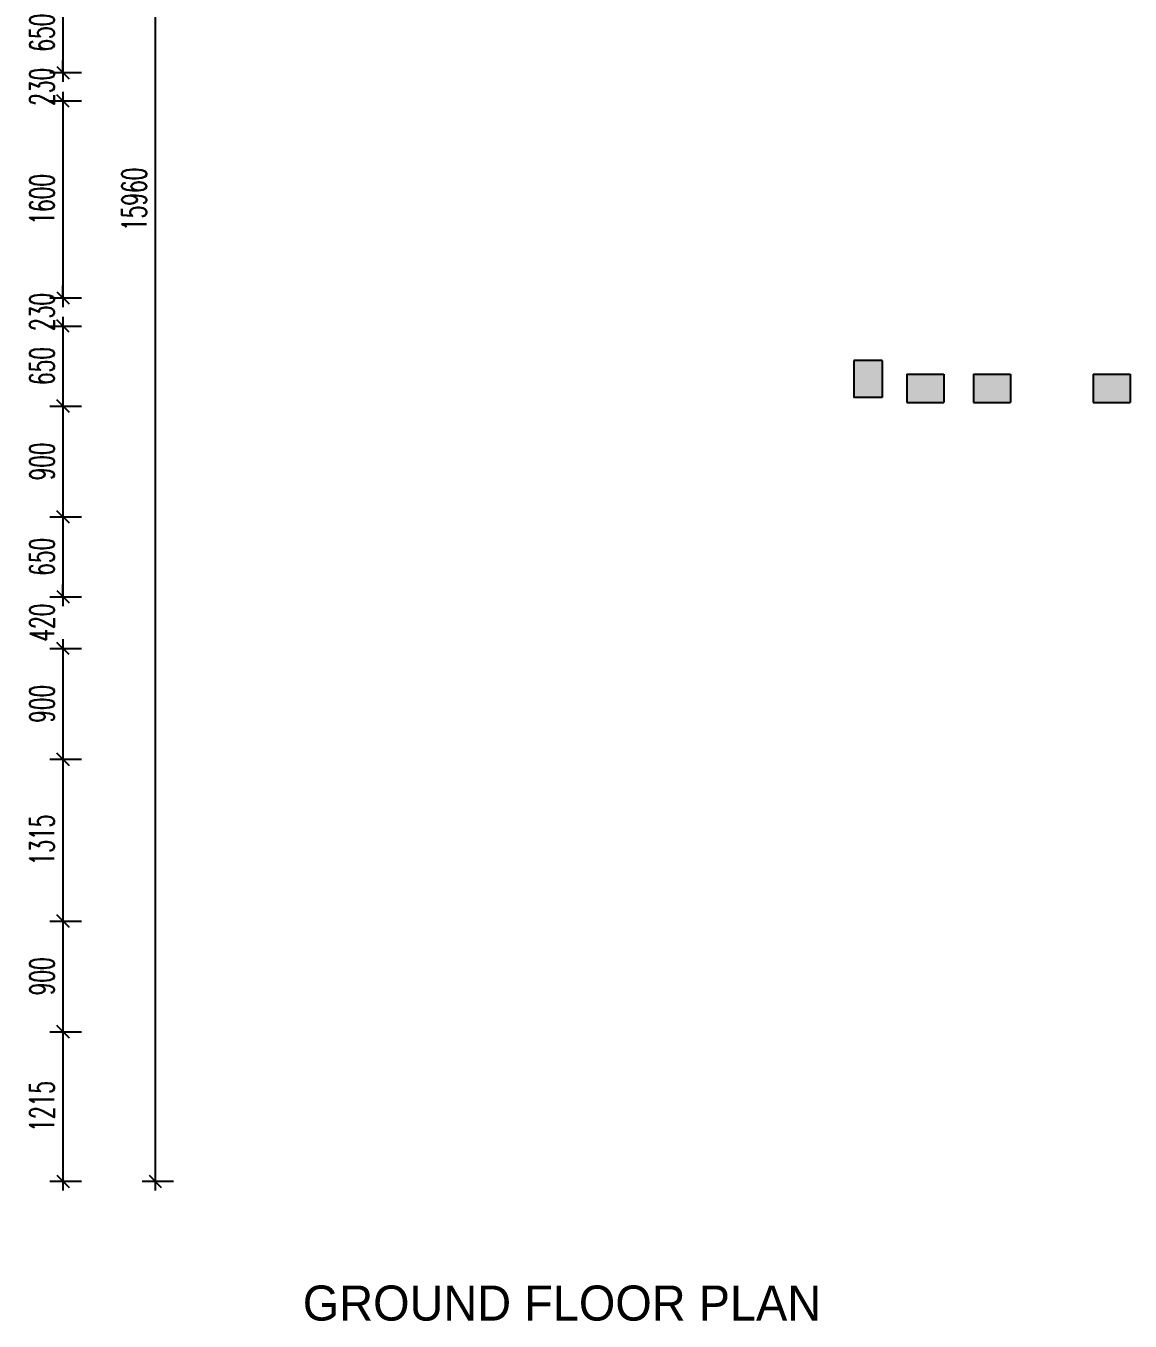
# Model space of a CAD drawing. Header units: millimetres. Extents: x 1577 to 23564, y 1177 to 23746.
# Drawn here: x 14587 to 23564, y 2517 to 13044 of the extents above; entities that cross this region are included whole.
import ezdxf

# ---------------------------------------------------------------- set-up
doc = ezdxf.new("R2010")
doc.units = ezdxf.units.MM
doc.layers.add('G-ANNO-TEXT', color=231, linetype='Continuous', lineweight=9)
doc.layers.add('WALL', color=5, linetype='Continuous', lineweight=35)
doc.layers.add('Rebar Barmark', color=8, linetype='Continuous')
doc.layers.add('UFA- COLUMNS', color=5, linetype='Continuous')
doc.styles.add('Panton-Trial Black', font='', dxfattribs={"height": 285})
doc.styles.add('RomanS', font='romans.shx', dxfattribs={"width": 0.6})
doc.styles.get('Panton-Trial Black').set_extended_font_data('Panton-Trial Black')
doc.dimstyles.new('SECTION', dxfattribs={"dimscale": 50, "dimtxt": 4, "dimasz": 2, "dimexe": 3, "dimexo": 1.5, "dimgap": 1.4, "dimtad": 1, "dimdec": 0, "dimdsep": 46, "dimtxsty": 'RomanS', "dimblk1": 'OBLIQUE', "dimblk2": 'OBLIQUE', "dimsah": 1, "dimcen": 0, "dimdle": 1.5, "dimclrd": 1, "dimclre": 1, "dimclrt": 2, "dimaunit": 1, "dimadec": 0, "dimazin": 0, "dimtfac": 1, "dimtdec": 0, "dimtix": 1, "dimtofl": 0, "dimtmove": 2, "dimatfit": 3, "dimldrblk": 'OBLIQUE', "dimfxl": 3, "dimtolj": 1, "dimarcsym": 0})

# ---------------------------------------------------------------- blocks, each defined once
blk = doc.blocks.new('_OBLIQUE')
at = {"color": 0, "linetype": 'ByBlock'}
blk.add_line((-0.5, -0.5), (0.5, 0.5), dxfattribs=at)
blk = doc.blocks.new('*D119')
at = {"layer": 'DefPoints', "color": 0, "transparency": 16777216}
for p in [(15458, 19614), (15458, 3654), (15638, 3654)]:
    blk.add_point(p, dxfattribs=at)
at = {"layer": 'Rebar Barmark', "color": 1, "lineweight": -2, "transparency": 16777216}
for p, q in [((15638, 19689), (15638, 3579)), ((15533, 19614), (15788, 19614)), ((15533, 3654), (15788, 3654))]:
    blk.add_line(p, q, dxfattribs=at)
at = {"layer": 'Rebar Barmark', "color": 1, "lineweight": -2, "transparency": 16777216, "xscale": 100, "yscale": 100, "zscale": 100}
for p, rotation in [((15638, 19614), 90), ((15638, 3654), 270)]:
    blk.add_blockref('_OBLIQUE', p, dxfattribs=dict(at, rotation=rotation))
at = {"layer": 'Rebar Barmark', "color": 2, "transparency": 16777216, "insert": (15468, 11634), "char_height": 200, "width": 122.88, "attachment_point": 5, "rotation": 90, "style": 'RomanS'}
blk.add_mtext('\\A1;15960', dxfattribs=at)
blk = doc.blocks.new('*D180')
at = {"layer": 'DefPoints', "color": 0, "transparency": 16777216}
for p in [(14708, 13314), (14708, 12664), (14888, 12664)]:
    blk.add_point(p, dxfattribs=at)
at = {"layer": 'Rebar Barmark', "color": 1, "lineweight": -2, "transparency": 16777216}
for p, q in [((14888, 13389), (14888, 12589)), ((14783, 13314), (15038, 13314)), ((14783, 12664), (15038, 12664))]:
    blk.add_line(p, q, dxfattribs=at)
at = {"layer": 'Rebar Barmark', "color": 1, "lineweight": -2, "transparency": 16777216, "xscale": 100, "yscale": 100, "zscale": 100}
for p, rotation in [((14888, 13314), 90), ((14888, 12664), 270)]:
    blk.add_blockref('_OBLIQUE', p, dxfattribs=dict(at, rotation=rotation))
at = {"layer": 'Rebar Barmark', "color": 2, "transparency": 16777216, "insert": (14718, 12989), "char_height": 200, "width": 73.73, "attachment_point": 5, "rotation": 90, "style": 'RomanS'}
blk.add_mtext('\\A1;650', dxfattribs=at)
blk = doc.blocks.new('*D181')
at = {"layer": 'DefPoints', "color": 0, "transparency": 16777216}
for p in [(14708, 12664), (14708, 12434), (14888, 12434)]:
    blk.add_point(p, dxfattribs=at)
at = {"layer": 'Rebar Barmark', "color": 1, "lineweight": -2, "transparency": 16777216}
for p, q in [((14888, 12664), (14888, 12764)), ((14783, 12664), (15038, 12664)), ((14783, 12434), (15038, 12434)), ((14888, 12434), (14888, 12334))]:
    blk.add_line(p, q, dxfattribs=at)
at = {"layer": 'Rebar Barmark', "color": 1, "lineweight": -2, "transparency": 16777216, "xscale": 100, "yscale": 100, "zscale": 100}
for p, rotation in [((14888, 12664), 270), ((14888, 12434), 90)]:
    blk.add_blockref('_OBLIQUE', p, dxfattribs=dict(at, rotation=rotation))
at = {"layer": 'Rebar Barmark', "color": 2, "transparency": 16777216, "insert": (14718, 12549), "char_height": 200, "width": 73.73, "attachment_point": 5, "rotation": 90, "style": 'RomanS'}
blk.add_mtext('\\A1;230', dxfattribs=at)
blk = doc.blocks.new('*D182')
at = {"layer": 'DefPoints', "color": 0, "transparency": 16777216}
for p in [(14708, 12434), (14708, 10834), (14888, 10834)]:
    blk.add_point(p, dxfattribs=at)
at = {"layer": 'Rebar Barmark', "color": 1, "lineweight": -2, "transparency": 16777216}
for p, q in [((14783, 12434), (15038, 12434)), ((14888, 12509), (14888, 10759)), ((14783, 10834), (15038, 10834))]:
    blk.add_line(p, q, dxfattribs=at)
at = {"layer": 'Rebar Barmark', "color": 1, "lineweight": -2, "transparency": 16777216, "xscale": 100, "yscale": 100, "zscale": 100}
for p, rotation in [((14888, 12434), 90), ((14888, 10834), 270)]:
    blk.add_blockref('_OBLIQUE', p, dxfattribs=dict(at, rotation=rotation))
at = {"layer": 'Rebar Barmark', "color": 2, "transparency": 16777216, "insert": (14718, 11634), "char_height": 200, "width": 98.31, "attachment_point": 5, "rotation": 90, "style": 'RomanS'}
blk.add_mtext('\\A1;1600', dxfattribs=at)
blk = doc.blocks.new('*D183')
at = {"layer": 'DefPoints', "color": 0, "transparency": 16777216}
for p in [(14708, 10834), (14708, 10604), (14888, 10604)]:
    blk.add_point(p, dxfattribs=at)
at = {"layer": 'Rebar Barmark', "color": 1, "lineweight": -2, "transparency": 16777216}
for p, q in [((14888, 10834), (14888, 10934)), ((14783, 10834), (15038, 10834)), ((14783, 10604), (15038, 10604)), ((14888, 10604), (14888, 10504))]:
    blk.add_line(p, q, dxfattribs=at)
at = {"layer": 'Rebar Barmark', "color": 1, "lineweight": -2, "transparency": 16777216, "xscale": 100, "yscale": 100, "zscale": 100}
for p, rotation in [((14888, 10834), 270), ((14888, 10604), 90)]:
    blk.add_blockref('_OBLIQUE', p, dxfattribs=dict(at, rotation=rotation))
at = {"layer": 'Rebar Barmark', "color": 2, "transparency": 16777216, "insert": (14718, 10719), "char_height": 200, "width": 73.73, "attachment_point": 5, "rotation": 90, "style": 'RomanS'}
blk.add_mtext('\\A1;230', dxfattribs=at)
blk = doc.blocks.new('*D184')
at = {"layer": 'DefPoints', "color": 0, "transparency": 16777216}
for p in [(14708, 10604), (14708, 9954), (14888, 9954)]:
    blk.add_point(p, dxfattribs=at)
at = {"layer": 'Rebar Barmark', "color": 1, "lineweight": -2, "transparency": 16777216}
for p, q in [((14888, 10679), (14888, 9879)), ((14783, 10604), (15038, 10604)), ((14783, 9954), (15038, 9954))]:
    blk.add_line(p, q, dxfattribs=at)
at = {"layer": 'Rebar Barmark', "color": 1, "lineweight": -2, "transparency": 16777216, "xscale": 100, "yscale": 100, "zscale": 100}
for p, rotation in [((14888, 10604), 90), ((14888, 9954), 270)]:
    blk.add_blockref('_OBLIQUE', p, dxfattribs=dict(at, rotation=rotation))
at = {"layer": 'Rebar Barmark', "color": 2, "transparency": 16777216, "insert": (14718, 10279), "char_height": 200, "width": 73.73, "attachment_point": 5, "rotation": 90, "style": 'RomanS'}
blk.add_mtext('\\A1;650', dxfattribs=at)
blk = doc.blocks.new('*D185')
at = {"layer": 'DefPoints', "color": 0, "transparency": 16777216}
for p in [(14708, 9954), (14708, 9054), (14888, 9054)]:
    blk.add_point(p, dxfattribs=at)
at = {"layer": 'Rebar Barmark', "color": 1, "lineweight": -2, "transparency": 16777216}
for p, q in [((14888, 10029), (14888, 8979)), ((14783, 9954), (15038, 9954)), ((14783, 9054), (15038, 9054))]:
    blk.add_line(p, q, dxfattribs=at)
at = {"layer": 'Rebar Barmark', "color": 1, "lineweight": -2, "transparency": 16777216, "xscale": 100, "yscale": 100, "zscale": 100}
for p, rotation in [((14888, 9954), 90), ((14888, 9054), 270)]:
    blk.add_blockref('_OBLIQUE', p, dxfattribs=dict(at, rotation=rotation))
at = {"layer": 'Rebar Barmark', "color": 2, "transparency": 16777216, "insert": (14718, 9504), "char_height": 200, "width": 73.73, "attachment_point": 5, "rotation": 90, "style": 'RomanS'}
blk.add_mtext('\\A1;900', dxfattribs=at)
blk = doc.blocks.new('*D186')
at = {"layer": 'DefPoints', "color": 0, "transparency": 16777216}
for p in [(14708, 9054), (14708, 8404), (14888, 8404)]:
    blk.add_point(p, dxfattribs=at)
at = {"layer": 'Rebar Barmark', "color": 1, "lineweight": -2, "transparency": 16777216}
for p, q in [((14783, 9054), (15038, 9054)), ((14888, 9129), (14888, 8329)), ((14783, 8404), (15038, 8404))]:
    blk.add_line(p, q, dxfattribs=at)
at = {"layer": 'Rebar Barmark', "color": 1, "lineweight": -2, "transparency": 16777216, "xscale": 100, "yscale": 100, "zscale": 100}
for p, rotation in [((14888, 9054), 90), ((14888, 8404), 270)]:
    blk.add_blockref('_OBLIQUE', p, dxfattribs=dict(at, rotation=rotation))
at = {"layer": 'Rebar Barmark', "color": 2, "transparency": 16777216, "insert": (14718, 8729), "char_height": 200, "width": 73.73, "attachment_point": 5, "rotation": 90, "style": 'RomanS'}
blk.add_mtext('\\A1;650', dxfattribs=at)
blk = doc.blocks.new('*D187')
at = {"layer": 'DefPoints', "color": 0, "transparency": 16777216}
for p in [(14708, 8404), (14708, 7984), (14888, 7984)]:
    blk.add_point(p, dxfattribs=at)
at = {"layer": 'Rebar Barmark', "color": 1, "lineweight": -2, "transparency": 16777216}
for p, q in [((14888, 8404), (14888, 8504)), ((14783, 8404), (15038, 8404)), ((14783, 7984), (15038, 7984)), ((14888, 7984), (14888, 7884))]:
    blk.add_line(p, q, dxfattribs=at)
at = {"layer": 'Rebar Barmark', "color": 1, "lineweight": -2, "transparency": 16777216, "xscale": 100, "yscale": 100, "zscale": 100}
for p, rotation in [((14888, 8404), 270), ((14888, 7984), 90)]:
    blk.add_blockref('_OBLIQUE', p, dxfattribs=dict(at, rotation=rotation))
at = {"layer": 'Rebar Barmark', "color": 2, "transparency": 16777216, "insert": (14718, 8194), "char_height": 200, "width": 73.73, "attachment_point": 5, "rotation": 90, "style": 'RomanS'}
blk.add_mtext('\\A1;420', dxfattribs=at)
blk = doc.blocks.new('*D188')
at = {"layer": 'DefPoints', "color": 0, "transparency": 16777216}
for p in [(14708, 7984), (14708, 7084), (14888, 7084)]:
    blk.add_point(p, dxfattribs=at)
at = {"layer": 'Rebar Barmark', "color": 1, "lineweight": -2, "transparency": 16777216}
for p, q in [((14888, 8059), (14888, 7009)), ((14783, 7984), (15038, 7984)), ((14783, 7084), (15038, 7084))]:
    blk.add_line(p, q, dxfattribs=at)
at = {"layer": 'Rebar Barmark', "color": 1, "lineweight": -2, "transparency": 16777216, "xscale": 100, "yscale": 100, "zscale": 100}
for p, rotation in [((14888, 7984), 90), ((14888, 7084), 270)]:
    blk.add_blockref('_OBLIQUE', p, dxfattribs=dict(at, rotation=rotation))
at = {"layer": 'Rebar Barmark', "color": 2, "transparency": 16777216, "insert": (14718, 7534), "char_height": 200, "width": 73.73, "attachment_point": 5, "rotation": 90, "style": 'RomanS'}
blk.add_mtext('\\A1;900', dxfattribs=at)
blk = doc.blocks.new('*D189')
at = {"layer": 'DefPoints', "color": 0, "transparency": 16777216}
for p in [(14708, 7084), (14708, 5769), (14888, 5769)]:
    blk.add_point(p, dxfattribs=at)
at = {"layer": 'Rebar Barmark', "color": 1, "lineweight": -2, "transparency": 16777216}
for p, q in [((14888, 7159), (14888, 5694)), ((14783, 7084), (15038, 7084)), ((14783, 5769), (15038, 5769))]:
    blk.add_line(p, q, dxfattribs=at)
at = {"layer": 'Rebar Barmark', "color": 1, "lineweight": -2, "transparency": 16777216, "xscale": 100, "yscale": 100, "zscale": 100}
for p, rotation in [((14888, 7084), 90), ((14888, 5769), 270)]:
    blk.add_blockref('_OBLIQUE', p, dxfattribs=dict(at, rotation=rotation))
at = {"layer": 'Rebar Barmark', "color": 2, "transparency": 16777216, "insert": (14718, 6427), "char_height": 200, "width": 98.31, "attachment_point": 5, "rotation": 90, "style": 'RomanS'}
blk.add_mtext('\\A1;1315', dxfattribs=at)
blk = doc.blocks.new('*D190')
at = {"layer": 'DefPoints', "color": 0, "transparency": 16777216}
for p in [(14708, 5769), (14708, 4869), (14888, 4869)]:
    blk.add_point(p, dxfattribs=at)
at = {"layer": 'Rebar Barmark', "color": 1, "lineweight": -2, "transparency": 16777216}
for p, q in [((14888, 5844), (14888, 4794)), ((14783, 5769), (15038, 5769)), ((14783, 4869), (15038, 4869))]:
    blk.add_line(p, q, dxfattribs=at)
at = {"layer": 'Rebar Barmark', "color": 1, "lineweight": -2, "transparency": 16777216, "xscale": 100, "yscale": 100, "zscale": 100}
for p, rotation in [((14888, 5769), 90), ((14888, 4869), 270)]:
    blk.add_blockref('_OBLIQUE', p, dxfattribs=dict(at, rotation=rotation))
at = {"layer": 'Rebar Barmark', "color": 2, "transparency": 16777216, "insert": (14718, 5319), "char_height": 200, "width": 73.73, "attachment_point": 5, "rotation": 90, "style": 'RomanS'}
blk.add_mtext('\\A1;900', dxfattribs=at)
blk = doc.blocks.new('*D191')
at = {"layer": 'DefPoints', "color": 0, "transparency": 16777216}
for p in [(14708, 4869), (14708, 3654), (14888, 3654)]:
    blk.add_point(p, dxfattribs=at)
at = {"layer": 'Rebar Barmark', "color": 1, "lineweight": -2, "transparency": 16777216}
for p, q in [((14783, 4869), (15038, 4869)), ((14888, 4944), (14888, 3579)), ((14783, 3654), (15038, 3654))]:
    blk.add_line(p, q, dxfattribs=at)
at = {"layer": 'Rebar Barmark', "color": 1, "lineweight": -2, "transparency": 16777216, "xscale": 100, "yscale": 100, "zscale": 100}
for p, rotation in [((14888, 4869), 90), ((14888, 3654), 270)]:
    blk.add_blockref('_OBLIQUE', p, dxfattribs=dict(at, rotation=rotation))
at = {"layer": 'Rebar Barmark', "color": 2, "transparency": 16777216, "insert": (14718, 4262), "char_height": 200, "width": 98.31, "attachment_point": 5, "rotation": 90, "style": 'RomanS'}
blk.add_mtext('\\A1;1215', dxfattribs=at)

msp = doc.modelspace()

# ---------------------------------------------------------------- hatches: boundary and pattern name
at = {"layer": 'WALL'}
h = msp.add_hatch(color=256, dxfattribs=at)
h.dxf.hatch_style = 1
h.paths.add_polyline_path([(21548.2, 10025.2), (21548.2, 10325.2), (21318.2, 10325.2), (21318.2, 10025.2)])
h = msp.add_hatch(color=256, dxfattribs=at)
h.dxf.hatch_style = 1
h.paths.add_polyline_path([(22049.6, 10213.8), (21749.6, 10213.8), (21749.6, 9983.8), (22049.6, 9983.8)])
h = msp.add_hatch(color=256, dxfattribs=at)
h.dxf.hatch_style = 1
h.paths.add_polyline_path([(22591.3, 10213.8), (22291.3, 10213.8), (22291.3, 9983.8), (22591.3, 9983.8)])
h = msp.add_hatch(color=256, dxfattribs=at)
h.dxf.hatch_style = 1
h.paths.add_polyline_path([(23563.7, 10213.8), (23263.7, 10213.8), (23263.7, 9983.8), (23563.7, 9983.8)])

# ---------------------------------------------------------------- linework, layer by layer
at = {"layer": 'UFA- COLUMNS', "color": 2}
for p, q in [((21548.2, 10325.2), (21318.2, 10325.2)), ((21318.2, 10325.2), (21318.2, 10025.2)), ((21548.2, 10325.2), (21548.2, 10025.2)), ((21749.6, 10213.8), (21749.6, 9983.8)), ((21749.6, 10213.8), (22049.6, 10213.8)), ((22049.6, 10213.8), (22049.6, 9983.8)), ((22291.3, 10213.8), (22291.3, 9983.8)), ((22291.3, 10213.8), (22591.3, 10213.8)), ((22591.3, 10213.8), (22591.3, 9983.8)), ((23263.7, 10213.8), (23263.7, 9983.8)), ((23263.7, 10213.8), (23563.7, 10213.8)), ((23563.7, 10213.8), (23563.7, 9983.8)), ((21548.2, 10025.2), (21318.2, 10025.2)), ((21749.6, 9983.8), (22049.6, 9983.8)), ((22291.3, 9983.8), (22591.3, 9983.8)), ((23263.7, 9983.8), (23563.7, 9983.8))]:
    msp.add_line(p, q, dxfattribs=at)

# ---------------------------------------------------------------- texts
at = {"layer": 'G-ANNO-TEXT', "color": 7, "insert": (16838.1, 2806.5), "char_height": 285, "width": 4906.327, "attachment_point": 1, "style": 'Panton-Trial Black'}
msp.add_mtext('GROUND FLOOR PLAN', dxfattribs=at)

# ---------------------------------------------------------------- dimensions: what is measured, and where the dimension line sits
at = {"layer": 'Rebar Barmark'}
for base, p1, p2, picture, middle in [((15638.4, 3654.1), (15458.4, 19614.1), (15458.4, 3654.1), '*D119', (15468.4, 11634.1)), ((14888.4, 12664.1), (14708.4, 13314.1), (14708.4, 12664.1), '*D180', (14718.4, 12989.1)), ((14888.4, 12434.1), (14708.4, 12664.1), (14708.4, 12434.1), '*D181', (14718.4, 12549.1)), ((14888.4, 10834.1), (14708.4, 12434.1), (14708.4, 10834.1), '*D182', (14718.4, 11634.1)), ((14888.4, 10604.1), (14708.4, 10834.1), (14708.4, 10604.1), '*D183', (14718.4, 10719.1)), ((14888.4, 9954.1), (14708.4, 10604.1), (14708.4, 9954.1), '*D184', (14718.4, 10279.1)), ((14888.4, 9054.1), (14708.4, 9954.1), (14708.4, 9054.1), '*D185', (14718.4, 9504.1)), ((14888.4, 8404.1), (14708.4, 9054.1), (14708.4, 8404.1), '*D186', (14718.4, 8729.1)), ((14888.4, 7984.1), (14708.4, 8404.1), (14708.4, 7984.1), '*D187', (14718.4, 8194.1)), ((14888.4, 7084.1), (14708.4, 7984.1), (14708.4, 7084.1), '*D188', (14718.4, 7534.1)), ((14888.4, 5769.1), (14708.4, 7084.1), (14708.4, 5769.1), '*D189', (14718.4, 6426.6)), ((14888.4, 4869.1), (14708.4, 5769.1), (14708.4, 4869.1), '*D190', (14718.4, 5319.1)), ((14888.4, 3654.1), (14708.4, 4869.1), (14708.4, 3654.1), '*D191', (14718.4, 4261.6))]:
    dim = msp.add_linear_dim(base=base, p1=p1, p2=p2, angle=90, dimstyle='SECTION', dxfattribs=at)
    dim.commit()
    dim.dimension.update_dxf_attribs({"geometry": picture, "text_midpoint": middle})

doc.saveas('drawing.dxf')
